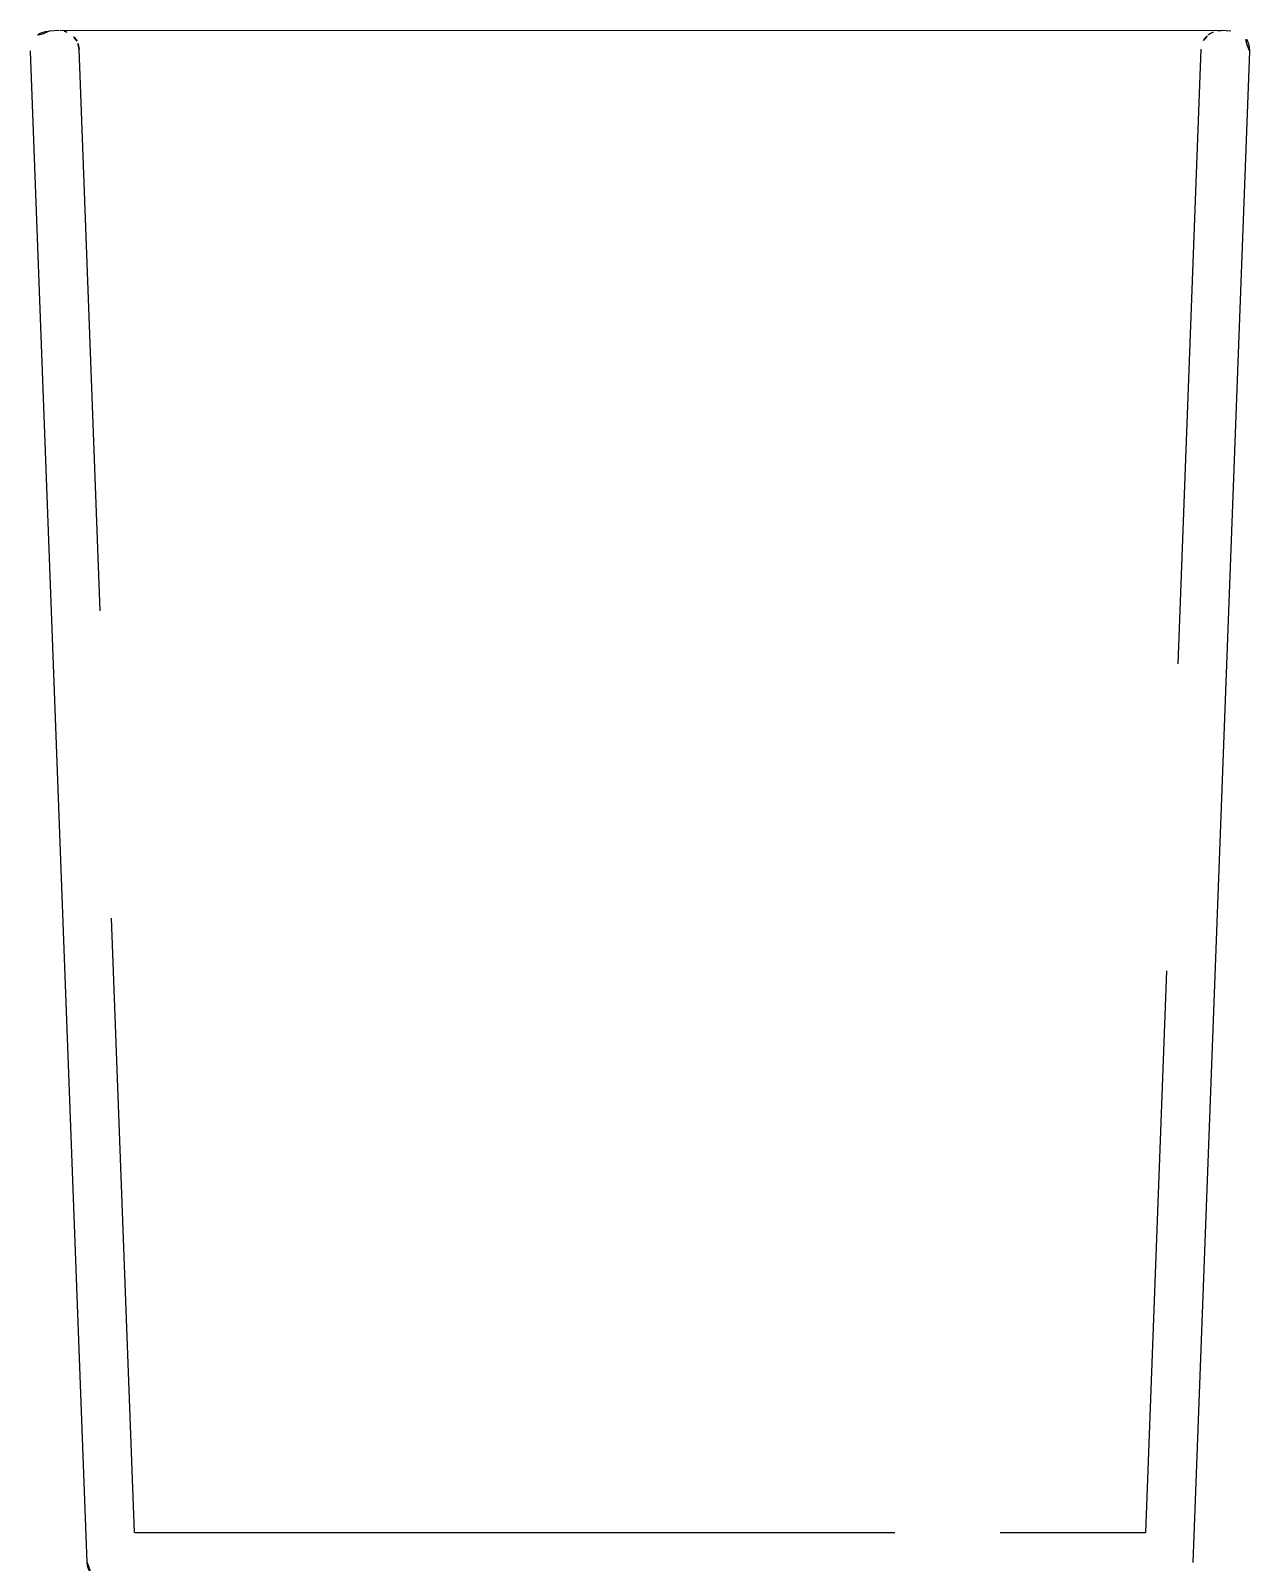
# Model space of a CAD drawing. Extents: x 16296675745 to 16296677481, y -37409619395 to -37409618123.
# Drawn here: x 16296675963.2 to 16296676026.1, y -37409619024 to -37409618944.9 of the extents above; entities that cross this region are included whole.
import ezdxf

# ---------------------------------------------------------------- set-up
doc = ezdxf.new("R2010")
doc.units = 0
doc.header["$LTSCALE"] = 10
doc.header["$MEASUREMENT"] = 0
doc.linetypes.add('HIDDEN2', pattern=[4.7625, 3.175, -1.5875])
doc.layers.add('BODY', color=7, linetype='CONTINUOUS')

msp = doc.modelspace()

# ---------------------------------------------------------------- linework, layer by layer
at = {"layer": 'BODY', "color": 4}
for p, q in [((16296675964.68227, -37409618944.890251), (16296675964.182619, -37409618944.908989)), ((16296676025.183941, -37409618944.908989), (16296676024.68429, -37409618944.890251)), ((16296675963.22073, -37409618945.944504), (16296675963.220421, -37409618945.93512)), ((16296675963.22151, -37409618945.948967), (16296675963.220751, -37409618945.944862)), ((16296675966.14719, -37409619023.983238), (16296675963.2209, -37409618945.948997)), ((16296676026.14566, -37409618945.948997), (16296676023.219379, -37409619023.983238)), ((16296676026.145809, -37409618945.944862), (16296676026.14505, -37409618945.948967)), ((16296676026.146139, -37409618945.93512), (16296676026.14583, -37409618945.944504))]:
    msp.add_line(p, q, dxfattribs=at)
at = {"layer": 'BODY', "color": 4, "lineweight": 5}
msp.add_line((16296676024.68429, -37409618944.890251), (16296675964.72131, -37409618944.889488), dxfattribs=at)
at = {"layer": 'BODY', "color": 4, "linetype": 'HIDDEN2'}
for p, q in [((16296675968.59129, -37409619022.445763), (16296675965.71899, -37409618945.851173)), ((16296676023.64757, -37409618945.851173), (16296676020.77527, -37409619022.445763)), ((16296675968.59185, -37409619022.445763), (16296675976.08602, -37409619022.445763)), ((16296675976.08602, -37409619022.445763), (16296676013.28054, -37409619022.445763)), ((16296676013.28054, -37409619022.445763), (16296676020.77527, -37409619022.445763))]:
    msp.add_line(p, q, dxfattribs=at)
at = {"layer": 'BODY', "color": 4}
for centre, radius, start, end in [((16296675964.219589, -37409618945.907837), 0.999539, 92.12014183, 181.56337792), ((16296675964.72131, -37409618945.885933), 0.996445, 67.89400671, 92.24558198), ((16296675964.71772, -37409618945.891899), 1.003321, 26.71758373, 67.83233475), ((16296676024.64884, -37409618945.891899), 1.003321, 112.16766525, 153.28241627), ((16296676024.64525, -37409618945.885933), 0.996445, 87.75441802, 112.10599329), ((16296676025.146971, -37409618945.907837), 0.999539, 358.43662208, 87.87985817), ((16296675964.735661, -37409618945.886909), 0.983981, 2.10482842, 47.08734754), ((16296676024.630899, -37409618945.886909), 0.983981, 132.91265246, 177.89517158), ((16296675967.146481, -37409619023.945763), 0.999999, 182.14813556, 252.54959456), ((16296676022.220079, -37409619023.945763), 0.999998, 313.92581648, 357.85186854)]:
    msp.add_arc(centre, radius, start, end, dxfattribs=at)

doc.saveas('drawing.dxf')
